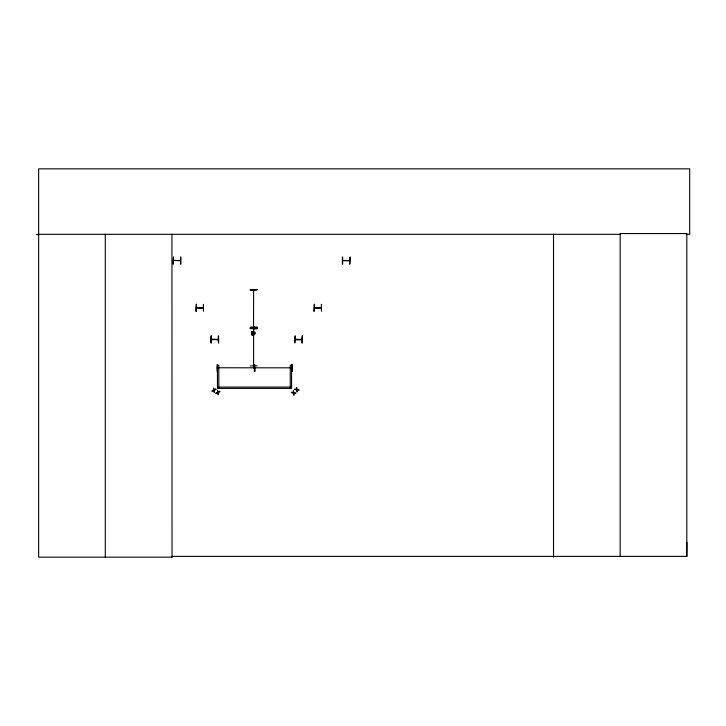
<?xml version="1.0" encoding="UTF-8"?>
<svg xmlns="http://www.w3.org/2000/svg" width="726" height="726" viewBox="0 0 726 726"><rect width="100%" height="100%" fill="white"/><g stroke="black" fill="none" stroke-linecap="round" stroke-linejoin="round"><path stroke-width="1.09" d="M686.306 234.307L689.7 234.307L689.7 168.849L38.641 168.849L38.641 557.151L172.026 557.151L171.935 556.388L686.805 556.388L686.905 542.349M253.882 289.964L253.61 290.718L253.601 289.946M253.873 326.999L253.864 326.419M253.846 328.687L253.555 329.413M253.882 365.686L253.601 365.06L253.882 365.813M252.92 334.632L254.354 333.624L253.347 332.199L251.922 333.198L252.92 334.632L253.102 333.606M253.165 333.216L253.347 332.199M253.574 290.091L253.882 290.572M217.954 368.046L217.183 368.046L217.809 368.082M254.336 368.046L253.655 368.073M291.825 368.046L291.044 367.81L291.816 367.81M203.28 307.606L196.574 307.561M211.33 339.332L218.272 339.332M211.348 339.614L218.272 339.577L217.591 339.605M295.173 339.332L302.107 339.332L301.481 339.296M342.754 260.471L349.687 260.471M217.228 367.755L254.336 367.81M253.637 367.81L254.236 367.783M255.343 367.773L254.672 367.81L291.743 367.81L291.144 367.783M252.339 334.359L253.011 333.561M253.265 333.261L253.928 332.472M251.976 333.833L252.947 333.479M254.291 332.989L253.32 333.343L254.354 333.624M180.42 260.761L173.55 260.434L180.465 260.471M321.182 307.942L314.385 307.869M211.956 339.65L211.42 339.305L218.272 339.65M250.252 289.874L257.195 289.874M250.261 327.217L257.195 327.172M250.261 327.499L257.195 327.426M250.252 328.352L257.195 328.66L250.252 328.324M250.252 328.66L257.195 328.569M253.855 329.386L253.574 328.706L253.61 365.831M217.165 364.461L217.11 371.394M254.263 364.461L254.708 371.394L254.645 364.461M291.798 364.461L291.943 371.394M257.195 365.813L250.261 365.904M255.37 368.046L254.672 368.046M254.744 371.394L254.309 364.461L254.399 371.394M36.3 234.58L38.641 234.571M38.641 234.307L620.167 234.307M173.523 257.122L173.178 264.064M180.856 257.122L180.819 264.064M342.363 257.122L342.4 264.064M342.754 260.707L349.696 260.788M173.142 264.064L173.478 257.122M203.371 304.285L203.416 311.218M321.328 304.285L321.418 311.218M314.458 307.633L321.328 307.633M197.971 307.842L201.955 307.842M315.919 307.842L319.903 307.842M196.574 307.942L203.371 307.942M196.047 311.218L196.428 304.285L196.074 311.218M218.272 335.984L218.363 342.926M295.173 335.984L294.82 342.926L295.074 335.984M302.497 335.984L302.107 342.926L302.461 335.984M295.845 339.305L295.282 339.65L302.116 339.65L295.192 339.614M218.816 387.067L290.228 387.067M251.922 333.198L252.938 333.379M253.882 290.091L253.855 290.645M253.61 290.019L253.537 326.954M252.194 332.617L252.984 333.288M253.283 333.543L254.082 334.205M252.712 332.254L253.065 333.225M253.202 333.597L253.555 334.568M292.151 364.452L292.197 371.394M253.601 326.401L253.61 327.027M253.601 365.133L253.61 365.759M686.805 556.388L686.805 233.554L620.167 233.554L620.167 556.388M553.521 234.307L553.521 557.151M342.654 257.122L342.654 264.064M302.161 335.984L302.207 342.926M290.228 388.41L290.228 365.287L291.571 365.287L291.571 388.41L217.464 388.41L217.464 365.287L218.816 365.287L218.816 388.41M218.626 335.984L218.626 342.926M211.23 335.984L211.23 342.926M196.383 304.285L196.383 311.218M180.565 257.122L180.565 264.064M171.926 234.307L172.026 557.151M105.288 234.307L105.288 557.151M251.659 331.818C249.671 340.748 260.752 330.521 251.659 331.818M291.752 392.267L291.362 392.666L293.458 393.156L293.93 395.28L293.903 393.229L295.972 393.238L293.839 392.739L293.377 390.652L293.395 392.666L291.752 392.267M294.938 389.091L294.547 389.481L296.635 389.98L297.115 392.094L297.088 390.043L299.157 390.053L297.025 389.553L296.562 387.466L296.571 389.49L294.938 389.091M215.695 389.118L214.197 389.916L213.68 387.956L213.743 390.107L211.82 391.114L213.798 390.561L214.315 392.557L214.252 390.37L216.148 389.381L215.695 389.118M219.588 391.368L218.099 392.167L217.582 390.207L217.646 392.358L215.713 393.365L217.691 392.811L218.217 394.808L218.154 392.621L220.051 391.632L219.588 391.368M257.195 289.538L250.252 289.964L257.195 289.538M350.077 257.122L349.732 264.064L350.077 257.122M314.385 304.285L314.031 311.218L314.385 304.285M211.33 335.984L210.976 342.926L211.284 335.984"/></g></svg>
